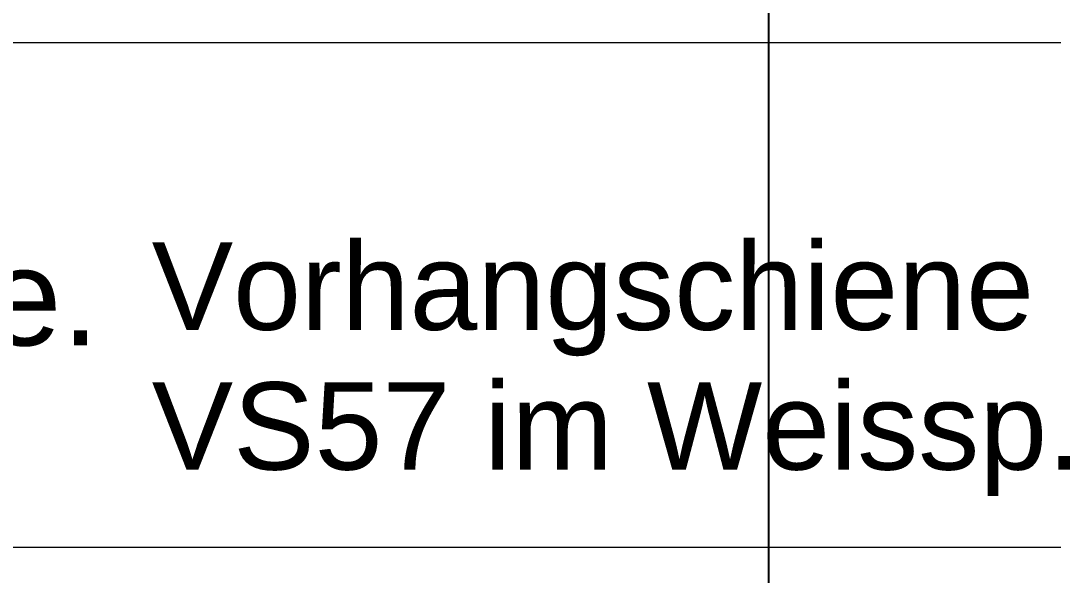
# Model space of a CAD drawing. Header units: metres. Extents: x 0.003 to 0.843, y 0.003 to 0.597.
# Drawn here: x 0.43296 to 0.45423, y 0.16722 to 0.17865 of the extents above; entities that cross this region are included whole.
import ezdxf

# ---------------------------------------------------------------- set-up
doc = ezdxf.new("R2010")
doc.units = ezdxf.units.M
doc.linetypes.add('AUSGEZOGEN', pattern=[0])
doc.linetypes.add('STRICHPUNKT', pattern=[25.4, 12.7, -6.35, 0, -6.35])
for name, color, linetype, lineweight in [('Schnittbegrenzung', 7, 'AUSGEZOGEN', 13), ('Text Koten', 7, 'AUSGEZOGEN', 25), ('Vorhangbrett', 7, 'AUSGEZOGEN', 13), ('Werkplan- Ausfuehrungsmasse', 7, 'AUSGEZOGEN', 13)]:
    doc.layers.add(name, color=color, linetype=linetype, lineweight=lineweight)
doc.styles.add('ARIAL', font='ARIAL.TTF')

msp = doc.modelspace()

# ---------------------------------------------------------------- linework, layer by layer
at = {"layer": 'Schnittbegrenzung', "color": 14, "linetype": 'STRICHPUNKT', "lineweight": 25}
msp.add_line((0.44835999027115, 0.2560973613278256), (0.44835999027115, 0.01029736682188428), dxfattribs=at)
at = {"layer": 'Vorhangbrett', "color": 191, "linetype": 'STRICHPUNKT', "lineweight": 13, "true_color": 0xbe96ea}
msp.add_line((0.4618599897436801, 0.167797363301485), (0.3275599927455189, 0.167797363301485), dxfattribs=at)
at = {"layer": 'Werkplan- Ausfuehrungsmasse', "color": 7, "linetype": 'AUSGEZOGEN', "lineweight": 13}
msp.add_line((0.3899599913507703, 0.1781973630690268), (0.4558599898777907, 0.1781973630690268), dxfattribs=at)

# ---------------------------------------------------------------- texts
at = {"layer": 'Text Koten', "color": 7, "linetype": 'AUSGEZOGEN', "lineweight": 25, "insert": (0.4112933241198438, 0.1719306964977273), "char_height": 0.002, "width": 0.001, "attachment_point": 7, "style": 'ARIAL'}
msp.add_mtext('uk\\~r.\\~St.\\~\\~:\\~uk\\~r.\\~De.', dxfattribs=at)
at = {"layer": 'Vorhangbrett', "color": 191, "linetype": 'AUSGEZOGEN', "lineweight": 18, "true_color": 0xbe96ea, "char_height": 0.001799999952316284, "width": 0.0008999999761581421, "attachment_point": 7, "style": 'ARIAL'}
for s, insert in [('Vorhangschiene', (0.4356599907985819, 0.1717373630995244)), ('VS57\\~im\\~Weissp.', (0.4356599906726932, 0.1688573631042928))]:
    msp.add_mtext(s, dxfattribs=dict(at, insert=insert))

doc.saveas('drawing.dxf')
